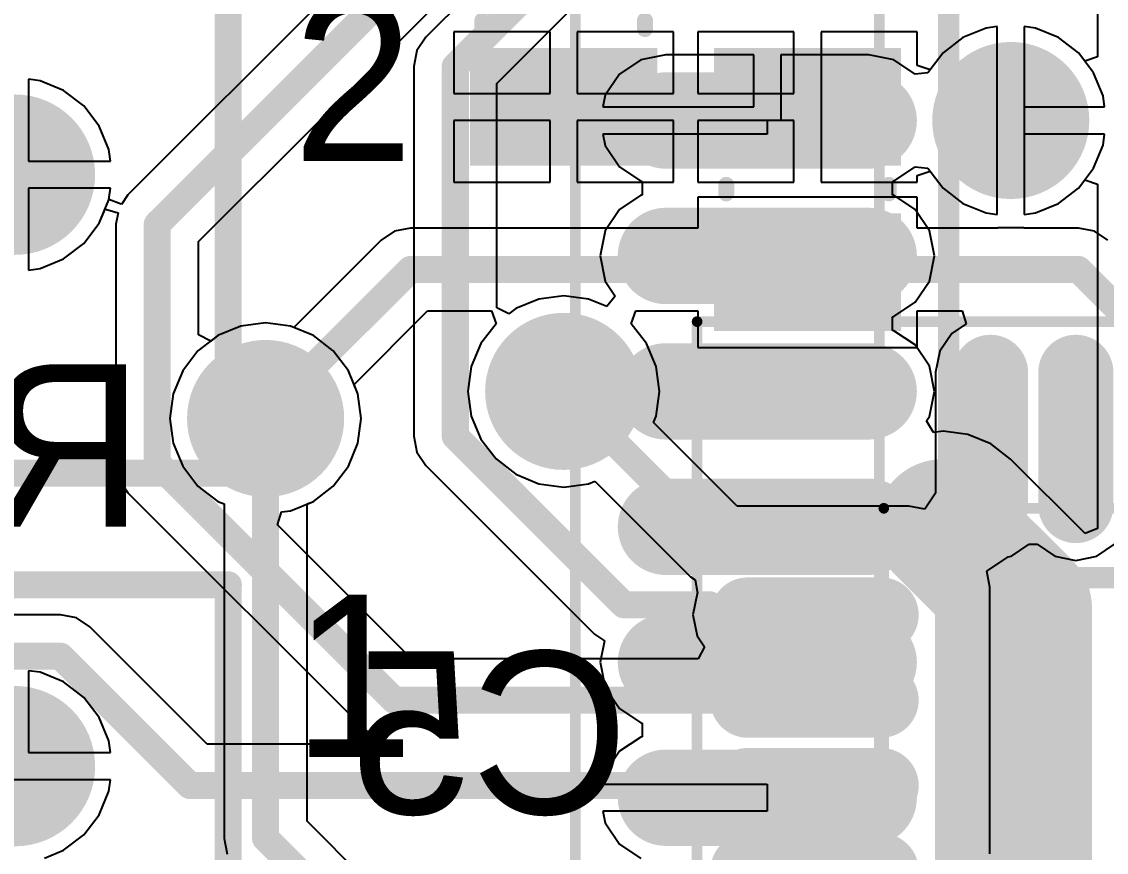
# Model space of a CAD drawing. Extents: x 60.8 to 138.7, y 69.3 to 128.3.
# Drawn here: x 74.8 to 84.97, y 93.21 to 101 of the extents above; entities that cross this region are included whole.
import ezdxf

# ---------------------------------------------------------------- set-up
doc = ezdxf.new("R2010")
doc.units = 0
doc.layers.get('0').update_dxf_attribs({"linetype": 'CONTINUOUS'})
for name, color, linetype in [('BOTTOMLAYER', 5, 'CONTINUOUS'), ('BOTTOMOVERLAY', 54, 'CONTINUOUS'), ('BOTTOMPASTE', 16, 'CONTINUOUS'), ('BOTTOMSOLDER', 6, 'CONTINUOUS'), ('MECHANICAL13', 56, 'CONTINUOUS'), ('MECHANICAL15', 56, 'CONTINUOUS'), ('MULTILAYER', 9, 'CONTINUOUS'), ('TOPLAYER', 1, 'CONTINUOUS'), ('TOPOVERLAY', 2, 'CONTINUOUS'), ('TOPPASTE', 8, 'CONTINUOUS'), ('TOPSOLDER', 216, 'CONTINUOUS')]:
    doc.layers.add(name, color=color, linetype=linetype)

# ---------------------------------------------------------------- blocks, each defined once
blk = doc.blocks.new('P____SO20_M_29')
at = {"layer": 'MECHANICAL13', "const_width": 0.1}
blk.add_lwpolyline([(5.55, 8), (5.55, -8)], dxfattribs=at)
at = {"layer": 'MECHANICAL15', "const_width": 0.1}
blk.add_lwpolyline([(8.4, 8.5), (8.4, -8.5)], dxfattribs=at)
at = {"layer": 'TOPLAYER', "const_width": 0.7}
for points in [[(5.65, 0.635), (7.55, 0.635)], [(5.65, -0.635), (7.55, -0.635)], [(5.65, -1.905), (7.55, -1.905)], [(5.65, -3.175), (7.55, -3.175)], [(5.65, -4.445), (7.55, -4.445)], [(5.65, -5.715), (7.55, -5.715)]]:
    blk.add_lwpolyline(points, dxfattribs=at)
at = {"layer": 'TOPLAYER', "const_width": 0.35}
for points in [[(5.475, 0.635, 1), (5.825, 0.635, 1)], [(7.375, 0.635, 1), (7.725, 0.635, 1)], [(5.475, -0.635, 1), (5.825, -0.635, 1)], [(7.375, -0.635, 1), (7.725, -0.635, 1)], [(5.475, -1.905, 1), (5.825, -1.905, 1)], [(7.375, -1.905, 1), (7.725, -1.905, 1)], [(5.475, -3.175, 1), (5.825, -3.175, 1)], [(7.375, -3.175, 1), (7.725, -3.175, 1)], [(5.475, -4.445, 1), (5.825, -4.445, 1)], [(7.375, -4.445, 1), (7.725, -4.445, 1)], [(5.475, -5.715, 1), (5.825, -5.715, 1)], [(7.375, -5.715, 1), (7.725, -5.715, 1)]]:
    blk.add_lwpolyline(points, format="xyb", close=True, dxfattribs=at)
at = {"layer": 'TOPOVERLAY', "const_width": 0.2}
blk.add_lwpolyline([(4.9, 8), (4.9, -8)], dxfattribs=at)
at = {"layer": 'TOPPASTE', "const_width": 0.7}
for points in [[(5.65, 0.635), (7.55, 0.635)], [(5.65, -0.635), (7.55, -0.635)], [(5.65, -1.905), (7.55, -1.905)], [(5.65, -3.175), (7.55, -3.175)], [(5.65, -4.445), (7.55, -4.445)], [(5.65, -5.715), (7.55, -5.715)]]:
    blk.add_lwpolyline(points, dxfattribs=at)
at = {"layer": 'TOPPASTE', "const_width": 0.35}
for points in [[(5.475, 0.635, 1), (5.825, 0.635, 1)], [(7.375, 0.635, 1), (7.725, 0.635, 1)], [(5.475, -0.635, 1), (5.825, -0.635, 1)], [(7.375, -0.635, 1), (7.725, -0.635, 1)], [(5.475, -1.905, 1), (5.825, -1.905, 1)], [(7.375, -1.905, 1), (7.725, -1.905, 1)], [(5.475, -3.175, 1), (5.825, -3.175, 1)], [(7.375, -3.175, 1), (7.725, -3.175, 1)], [(5.475, -4.445, 1), (5.825, -4.445, 1)], [(7.375, -4.445, 1), (7.725, -4.445, 1)], [(5.475, -5.715, 1), (5.825, -5.715, 1)], [(7.375, -5.715, 1), (7.725, -5.715, 1)]]:
    blk.add_lwpolyline(points, format="xyb", close=True, dxfattribs=at)
at = {"layer": 'TOPSOLDER', "const_width": 0.903}
for points in [[(5.65, 0.635), (7.55, 0.635)], [(5.65, -0.635), (7.55, -0.635)], [(5.65, -1.905), (7.55, -1.905)], [(5.65, -3.175), (7.55, -3.175)], [(5.65, -4.445), (7.55, -4.445)], [(5.65, -5.715), (7.55, -5.715)]]:
    blk.add_lwpolyline(points, dxfattribs=at)
at = {"layer": 'TOPSOLDER', "const_width": 0.452}
for points in [[(5.424, 0.635, 1), (5.876, 0.635, 1)], [(7.324, 0.635, 1), (7.776, 0.635, 1)], [(5.424, -0.635, 1), (5.876, -0.635, 1)], [(7.324, -0.635, 1), (7.776, -0.635, 1)], [(5.424, -1.905, 1), (5.876, -1.905, 1)], [(7.324, -1.905, 1), (7.776, -1.905, 1)], [(5.424, -3.175, 1), (5.876, -3.175, 1)], [(7.324, -3.175, 1), (7.776, -3.175, 1)], [(5.424, -4.445, 1), (5.876, -4.445, 1)], [(7.324, -4.445, 1), (7.776, -4.445, 1)], [(5.424, -5.715, 1), (5.876, -5.715, 1)], [(7.324, -5.715, 1), (7.776, -5.715, 1)]]:
    blk.add_lwpolyline(points, format="xyb", close=True, dxfattribs=at)
blk = doc.blocks.new('C0805R_B_37')
at = {"layer": 'BOTTOMLAYER'}
for points in [[(-0.45, -0.775), (0.45, -0.775), (-0.45, 0.775), (0.45, 0.775)], [(1.1, -0.775), (2, -0.775), (1.1, 0.775), (2, 0.775)]]:
    blk.add_solid(points, dxfattribs=at)
at = {"layer": 'BOTTOMOVERLAY', "const_width": 0.15}
for points in [[(0.81, 0.762), (0.73, 0.762)], [(0.81, -0.762), (0.73, -0.762)]]:
    blk.add_lwpolyline(points, dxfattribs=at)
at = {"layer": 'BOTTOMOVERLAY', "const_width": 0.075}
for points in [[(0.693, 0.762, 1), (0.768, 0.762, 1)], [(0.773, 0.762, 1), (0.848, 0.762, 1)], [(0.693, -0.762, 1), (0.768, -0.762, 1)], [(0.773, -0.762, 1), (0.848, -0.762, 1)]]:
    blk.add_lwpolyline(points, format="xyb", close=True, dxfattribs=at)
at = {"layer": 'BOTTOMPASTE'}
for points in [[(-0.45, -0.775), (0.45, -0.775), (-0.45, 0.775), (0.45, 0.775)], [(1.1, -0.775), (2, -0.775), (1.1, 0.775), (2, 0.775)]]:
    blk.add_solid(points, dxfattribs=at)
at = {"layer": 'BOTTOMSOLDER'}
for points in [[(-0.552, -0.877), (0.552, -0.877), (-0.552, 0.877), (0.552, 0.877)], [(0.998, -0.877), (2.102, -0.877), (0.998, 0.877), (2.102, 0.877)]]:
    blk.add_solid(points, dxfattribs=at)
blk = doc.blocks.new('C0805R_B_38')
at = {"layer": 'BOTTOMLAYER'}
for points in [[(-0.45, -0.775), (0.45, -0.775), (-0.45, 0.775), (0.45, 0.775)], [(1.1, -0.775), (2, -0.775), (1.1, 0.775), (2, 0.775)]]:
    blk.add_solid(points, dxfattribs=at)
at = {"layer": 'BOTTOMOVERLAY', "const_width": 0.15}
for points in [[(0.73, 0.762), (0.81, 0.762)], [(0.73, -0.762), (0.81, -0.762)]]:
    blk.add_lwpolyline(points, dxfattribs=at)
at = {"layer": 'BOTTOMOVERLAY', "const_width": 0.075}
for points in [[(0.693, 0.762, 1), (0.768, 0.762, 1)], [(0.773, 0.762, 1), (0.848, 0.762, 1)], [(0.693, -0.762, 1), (0.768, -0.762, 1)], [(0.773, -0.762, 1), (0.848, -0.762, 1)]]:
    blk.add_lwpolyline(points, format="xyb", close=True, dxfattribs=at)
at = {"layer": 'BOTTOMPASTE'}
for points in [[(-0.45, -0.775), (0.45, -0.775), (-0.45, 0.775), (0.45, 0.775)], [(1.1, -0.775), (2, -0.775), (1.1, 0.775), (2, 0.775)]]:
    blk.add_solid(points, dxfattribs=at)
at = {"layer": 'BOTTOMSOLDER'}
for points in [[(-0.552, -0.877), (0.552, -0.877), (-0.552, 0.877), (0.552, 0.877)], [(0.998, -0.877), (2.102, -0.877), (0.998, 0.877), (2.102, 0.877)]]:
    blk.add_solid(points, dxfattribs=at)
blk = doc.blocks.new('B3B_PH_K_S_52')
at = {"layer": 'BOTTOMLAYER', "const_width": 0.65}
for points in [[(1.675, 0, 1), (2.325, 0, 1)], [(3.675, 0, 1), (4.325, 0, 1)]]:
    blk.add_lwpolyline(points, format="xyb", close=True, dxfattribs=at)
at = {"layer": 'BOTTOMLAYER'}
blk.add_solid([(-0.65, -0.65), (0.65, -0.65), (-0.65, 0.65), (0.65, 0.65)], dxfattribs=at)
at = {"layer": 'BOTTOMSOLDER', "const_width": 0.752}
for points in [[(1.624, 0, 1), (2.376, 0, 1)], [(3.624, 0, 1), (4.376, 0, 1)]]:
    blk.add_lwpolyline(points, format="xyb", close=True, dxfattribs=at)
at = {"layer": 'BOTTOMSOLDER'}
blk.add_solid([(-0.752, -0.752), (0.752, -0.752), (-0.752, 0.752), (0.752, 0.752)], dxfattribs=at)
at = {"layer": 'MULTILAYER', "const_width": 0.65}
for points in [[(1.675, 0, 1), (2.325, 0, 1)], [(3.675, 0, 1), (4.325, 0, 1)]]:
    blk.add_lwpolyline(points, format="xyb", close=True, dxfattribs=at)
at = {"layer": 'MULTILAYER'}
blk.add_solid([(-0.65, -0.65), (0.65, -0.65), (-0.65, 0.65), (0.65, 0.65)], dxfattribs=at)
at = {"layer": 'TOPLAYER', "const_width": 0.65}
for points in [[(1.675, 0, 1), (2.325, 0, 1)], [(3.675, 0, 1), (4.325, 0, 1)]]:
    blk.add_lwpolyline(points, format="xyb", close=True, dxfattribs=at)
at = {"layer": 'TOPLAYER'}
blk.add_solid([(-0.65, -0.65), (0.65, -0.65), (-0.65, 0.65), (0.65, 0.65)], dxfattribs=at)
at = {"layer": 'TOPOVERLAY', "const_width": 0.254}
for points in [[(-2, -2.8), (-2, 1.7)], [(-2, 1.7), (1, 1.7)], [(3, 1.7), (6, 1.7)], [(6, -2.8), (6, 1.7)], [(-2, -2.8), (6, -2.8)]]:
    blk.add_lwpolyline(points, dxfattribs=at)
at = {"layer": 'TOPOVERLAY', "const_width": 0.127}
for points in [[(-2.064, 1.7, 1), (-1.937, 1.7, 1)], [(-2.064, 1.7, 1), (-1.937, 1.7, 1)], [(0.937, 1.7, 1), (1.064, 1.7, 1)], [(2.936, 1.7, 1), (3.063, 1.7, 1)], [(5.937, 1.7, 1), (6.064, 1.7, 1)], [(5.937, 1.7, 1), (6.064, 1.7, 1)], [(-2.064, -2.8, 1), (-1.937, -2.8, 1)], [(-2.064, -2.8, 1), (-1.937, -2.8, 1)], [(5.937, -2.8, 1), (6.064, -2.8, 1)], [(5.937, -2.8, 1), (6.064, -2.8, 1)]]:
    blk.add_lwpolyline(points, format="xyb", close=True, dxfattribs=at)
at = {"layer": 'TOPSOLDER', "const_width": 0.752}
for points in [[(1.624, 0, 1), (2.376, 0, 1)], [(3.624, 0, 1), (4.376, 0, 1)]]:
    blk.add_lwpolyline(points, format="xyb", close=True, dxfattribs=at)
at = {"layer": 'TOPSOLDER'}
blk.add_solid([(-0.752, -0.752), (0.752, -0.752), (-0.752, 0.752), (0.752, 0.752)], dxfattribs=at)
blk = doc.blocks.new('B3B_PH_K_S_53')
at = {"layer": 'BOTTOMLAYER', "const_width": 0.65}
for points in [[(1.675, 0, 1), (2.325, 0, 1)], [(3.675, 0, 1), (4.325, 0, 1)]]:
    blk.add_lwpolyline(points, format="xyb", close=True, dxfattribs=at)
at = {"layer": 'BOTTOMLAYER'}
blk.add_solid([(-0.65, -0.65), (0.65, -0.65), (-0.65, 0.65), (0.65, 0.65)], dxfattribs=at)
at = {"layer": 'BOTTOMSOLDER', "const_width": 0.752}
for points in [[(1.624, 0, 1), (2.376, 0, 1)], [(3.624, 0, 1), (4.376, 0, 1)]]:
    blk.add_lwpolyline(points, format="xyb", close=True, dxfattribs=at)
at = {"layer": 'BOTTOMSOLDER'}
blk.add_solid([(-0.752, -0.752), (0.752, -0.752), (-0.752, 0.752), (0.752, 0.752)], dxfattribs=at)
at = {"layer": 'MULTILAYER', "const_width": 0.65}
for points in [[(1.675, 0, 1), (2.325, 0, 1)], [(3.675, 0, 1), (4.325, 0, 1)]]:
    blk.add_lwpolyline(points, format="xyb", close=True, dxfattribs=at)
at = {"layer": 'MULTILAYER'}
blk.add_solid([(-0.65, -0.65), (0.65, -0.65), (-0.65, 0.65), (0.65, 0.65)], dxfattribs=at)
at = {"layer": 'TOPLAYER', "const_width": 0.65}
for points in [[(1.675, 0, 1), (2.325, 0, 1)], [(3.675, 0, 1), (4.325, 0, 1)]]:
    blk.add_lwpolyline(points, format="xyb", close=True, dxfattribs=at)
at = {"layer": 'TOPLAYER'}
blk.add_solid([(-0.65, -0.65), (0.65, -0.65), (-0.65, 0.65), (0.65, 0.65)], dxfattribs=at)
at = {"layer": 'TOPOVERLAY', "const_width": 0.254}
for points in [[(-2, -2.8), (-2, 1.7)], [(-2, 1.7), (1, 1.7)], [(3, 1.7), (6, 1.7)], [(6, -2.8), (6, 1.7)], [(-2, -2.8), (6, -2.8)]]:
    blk.add_lwpolyline(points, dxfattribs=at)
at = {"layer": 'TOPOVERLAY', "const_width": 0.127}
for points in [[(-2.064, 1.7, 1), (-1.937, 1.7, 1)], [(-2.064, 1.7, 1), (-1.937, 1.7, 1)], [(0.937, 1.7, 1), (1.064, 1.7, 1)], [(2.936, 1.7, 1), (3.063, 1.7, 1)], [(5.937, 1.7, 1), (6.064, 1.7, 1)], [(5.937, 1.7, 1), (6.064, 1.7, 1)], [(-2.064, -2.8, 1), (-1.937, -2.8, 1)], [(-2.064, -2.8, 1), (-1.937, -2.8, 1)], [(5.937, -2.8, 1), (6.064, -2.8, 1)], [(5.937, -2.8, 1), (6.064, -2.8, 1)]]:
    blk.add_lwpolyline(points, format="xyb", close=True, dxfattribs=at)
at = {"layer": 'TOPSOLDER', "const_width": 0.752}
for points in [[(1.624, 0, 1), (2.376, 0, 1)], [(3.624, 0, 1), (4.376, 0, 1)]]:
    blk.add_lwpolyline(points, format="xyb", close=True, dxfattribs=at)
at = {"layer": 'TOPSOLDER'}
blk.add_solid([(-0.752, -0.752), (0.752, -0.752), (-0.752, 0.752), (0.752, 0.752)], dxfattribs=at)
blk = doc.blocks.new('TQFP_PT44_N_B_57')
at = {"layer": 'BOTTOMLAYER', "const_width": 0.5}
for points in [[(-4, 6.275), (-4, 5.025)], [(-3.2, 6.275), (-3.2, 5.025)], [(-5.025, 4), (-6.275, 4)], [(-5.025, 3.2), (-6.275, 3.2)], [(-5.025, 2.4), (-6.275, 2.4)], [(-5.025, 1.6), (-6.275, 1.6)]]:
    blk.add_lwpolyline(points, dxfattribs=at)
at = {"layer": 'BOTTOMLAYER', "const_width": 0.25}
for points in [[(-4.125, 6.275, 1), (-3.875, 6.275, 1)], [(-3.325, 6.275, 1), (-3.075, 6.275, 1)], [(-4.125, 5.025, 1), (-3.875, 5.025, 1)], [(-3.325, 5.025, 1), (-3.075, 5.025, 1)], [(-6.4, 4, 1), (-6.15, 4, 1)], [(-5.15, 4, 1), (-4.9, 4, 1)], [(-6.4, 3.2, 1), (-6.15, 3.2, 1)], [(-5.15, 3.2, 1), (-4.9, 3.2, 1)], [(-6.4, 2.4, 1), (-6.15, 2.4, 1)], [(-5.15, 2.4, 1), (-4.9, 2.4, 1)], [(-6.4, 1.6, 1), (-6.15, 1.6, 1)], [(-5.15, 1.6, 1), (-4.9, 1.6, 1)]]:
    blk.add_lwpolyline(points, format="xyb", close=True, dxfattribs=at)
at = {"layer": 'BOTTOMOVERLAY', "const_width": 0.2}
for points in [[(-4.35, 4.35), (4.35, 4.35)], [(-4.35, -4.35), (-4.35, 4.35)]]:
    blk.add_lwpolyline(points, dxfattribs=at)
at = {"layer": 'BOTTOMOVERLAY', "const_width": 0.1}
blk.add_lwpolyline([(-4.4, 4.35, 1), (-4.3, 4.35, 1)], format="xyb", close=True, dxfattribs=at)
blk.add_lwpolyline([(-4.4, 4.35, 1), (-4.3, 4.35, 1)], format="xyb", close=True, dxfattribs=at)
at = {"layer": 'BOTTOMPASTE', "const_width": 0.5}
for points in [[(-4, 6.275), (-4, 5.025)], [(-3.2, 6.275), (-3.2, 5.025)], [(-5.025, 4), (-6.275, 4)], [(-5.025, 3.2), (-6.275, 3.2)], [(-5.025, 2.4), (-6.275, 2.4)], [(-5.025, 1.6), (-6.275, 1.6)]]:
    blk.add_lwpolyline(points, dxfattribs=at)
at = {"layer": 'BOTTOMPASTE', "const_width": 0.25}
for points in [[(-4.125, 6.275, 1), (-3.875, 6.275, 1)], [(-3.325, 6.275, 1), (-3.075, 6.275, 1)], [(-4.125, 5.025, 1), (-3.875, 5.025, 1)], [(-3.325, 5.025, 1), (-3.075, 5.025, 1)], [(-6.4, 4, 1), (-6.15, 4, 1)], [(-5.15, 4, 1), (-4.9, 4, 1)], [(-6.4, 3.2, 1), (-6.15, 3.2, 1)], [(-5.15, 3.2, 1), (-4.9, 3.2, 1)], [(-6.4, 2.4, 1), (-6.15, 2.4, 1)], [(-5.15, 2.4, 1), (-4.9, 2.4, 1)], [(-6.4, 1.6, 1), (-6.15, 1.6, 1)], [(-5.15, 1.6, 1), (-4.9, 1.6, 1)]]:
    blk.add_lwpolyline(points, format="xyb", close=True, dxfattribs=at)
at = {"layer": 'BOTTOMSOLDER', "const_width": 0.703}
for points in [[(-4, 6.275), (-4, 5.025)], [(-3.2, 6.275), (-3.2, 5.025)], [(-5.025, 4), (-6.275, 4)], [(-5.025, 3.2), (-6.275, 3.2)], [(-5.025, 2.4), (-6.275, 2.4)], [(-5.025, 1.6), (-6.275, 1.6)]]:
    blk.add_lwpolyline(points, dxfattribs=at)
at = {"layer": 'BOTTOMSOLDER', "const_width": 0.352}
for points in [[(-4.176, 6.275, 1), (-3.824, 6.275, 1)], [(-3.376, 6.275, 1), (-3.024, 6.275, 1)], [(-4.176, 5.025, 1), (-3.824, 5.025, 1)], [(-3.376, 5.025, 1), (-3.024, 5.025, 1)], [(-6.451, 4, 1), (-6.099, 4, 1)], [(-5.201, 4, 1), (-4.849, 4, 1)], [(-6.451, 3.2, 1), (-6.099, 3.2, 1)], [(-5.201, 3.2, 1), (-4.849, 3.2, 1)], [(-6.451, 2.4, 1), (-6.099, 2.4, 1)], [(-5.201, 2.4, 1), (-4.849, 2.4, 1)], [(-6.451, 1.6, 1), (-6.099, 1.6, 1)], [(-5.201, 1.6, 1), (-4.849, 1.6, 1)]]:
    blk.add_lwpolyline(points, format="xyb", close=True, dxfattribs=at)
at = {"layer": 'MECHANICAL13', "const_width": 0.1}
for points in [[(-5, 5), (5, 5)], [(-5, -5), (-5, 5)]]:
    blk.add_lwpolyline(points, dxfattribs=at)
at = {"layer": 'MECHANICAL13', "const_width": 0.05}
blk.add_lwpolyline([(-5.025, 5, 1), (-4.975, 5, 1)], format="xyb", close=True, dxfattribs=at)
blk.add_lwpolyline([(-5.025, 5, 1), (-4.975, 5, 1)], format="xyb", close=True, dxfattribs=at)
at = {"layer": 'MECHANICAL15', "const_width": 0.1}
for points in [[(-6.75, 6.75), (6.75, 6.75)], [(-6.75, -6.75), (-6.75, 6.75)]]:
    blk.add_lwpolyline(points, dxfattribs=at)
at = {"layer": 'MECHANICAL15', "const_width": 0.05}
blk.add_lwpolyline([(-6.775, 6.75, 1), (-6.725, 6.75, 1)], format="xyb", close=True, dxfattribs=at)
blk.add_lwpolyline([(-6.775, 6.75, 1), (-6.725, 6.75, 1)], format="xyb", close=True, dxfattribs=at)

msp = doc.modelspace()

# ---------------------------------------------------------------- linework, layer by layer
at = {"layer": 'BOTTOMLAYER'}
for p, q in [((78.465, 102.045), (75.798, 99.378)), ((76.461, 98.942), (78.737, 101.217)), ((79.756, 100.907), (78.854, 100.907)), ((78.854, 100.907), (78.854, 100.33)), ((79.756, 100.33), (79.756, 100.907)), ((80.912, 100.907), (80.01, 100.907)), ((80.01, 100.907), (80.01, 100.33)), ((80.912, 100.33), (80.912, 100.907)), ((82.042, 100.907), (81.14, 100.907)), ((81.14, 100.907), (81.14, 100.33)), ((82.042, 100.33), (82.042, 100.907)), ((83.198, 100.907), (82.296, 100.907)), ((82.296, 100.907), (82.296, 100.203)), ((83.198, 100.592), (83.198, 100.907)), ((83.842, 100.942), (83.626, 100.853)), ((83.947, 100.956), (83.842, 100.942)), ((83.947, 100.076), (83.947, 100.956)), ((84.306, 100.942), (84.201, 100.956)), ((84.201, 100.956), (84.201, 100.203)), ((84.522, 100.853), (84.306, 100.942)), ((83.626, 100.853), (83.44, 100.71)), ((84.708, 100.71), (84.522, 100.853)), ((83.44, 100.71), (83.318, 100.551)), ((84.851, 100.524), (84.708, 100.71)), ((83.318, 100.551), (83.198, 100.592)), ((74.975, 100.449), (74.866, 100.463)), ((74.866, 100.463), (74.866, 99.695)), ((84.94, 100.308), (84.851, 100.524)), ((75.195, 100.358), (74.975, 100.449)), ((75.384, 100.213), (75.195, 100.358)), ((78.854, 100.33), (79.756, 100.33)), ((80.01, 100.33), (80.912, 100.33)), ((81.14, 100.33), (82.042, 100.33)), ((84.954, 100.203), (84.94, 100.308)), ((75.529, 100.024), (75.384, 100.213)), ((82.296, 100.203), (82.296, 99.499)), ((84.201, 100.203), (84.954, 100.203)), ((79.756, 100.076), (78.854, 100.076)), ((78.854, 100.076), (78.854, 99.499)), ((79.756, 99.499), (79.756, 100.076)), ((80.912, 100.076), (80.01, 100.076)), ((80.01, 100.076), (80.01, 99.499)), ((80.912, 99.499), (80.912, 100.076)), ((82.042, 100.076), (81.14, 100.076)), ((81.14, 100.076), (81.14, 99.499)), ((82.042, 99.499), (82.042, 100.076)), ((83.947, 99.196), (83.947, 100.076)), ((75.62, 99.804), (75.529, 100.024)), ((84.954, 99.949), (84.201, 99.949)), ((84.201, 99.949), (84.201, 99.196)), ((84.94, 99.844), (84.954, 99.949)), ((84.851, 99.628), (84.94, 99.844)), ((75.634, 99.695), (75.62, 99.804)), ((74.866, 99.695), (75.634, 99.695)), ((83.198, 99.56), (83.318, 99.601)), ((83.198, 99.499), (83.198, 99.56)), ((83.318, 99.601), (83.44, 99.442)), ((84.708, 99.442), (84.851, 99.628)), ((75.634, 99.441), (74.866, 99.441)), ((74.866, 99.441), (74.866, 98.673)), ((75.62, 99.334), (75.634, 99.441)), ((78.854, 99.499), (79.756, 99.499)), ((80.01, 99.499), (80.912, 99.499)), ((81.14, 99.499), (82.042, 99.499)), ((82.296, 99.499), (83.198, 99.499)), ((83.44, 99.442), (83.626, 99.299)), ((84.522, 99.299), (84.708, 99.442)), ((75.736, 99.29), (75.62, 99.334)), ((75.798, 99.378), (75.739, 99.289)), ((83.198, 99.357), (81.14, 99.357)), ((81.14, 99.357), (81.14, 99.067)), ((83.198, 99.067), (83.198, 99.357)), ((75.529, 99.112), (75.584, 99.246)), ((75.584, 99.246), (75.587, 99.245)), ((75.587, 99.245), (75.587, 99.245)), ((75.587, 99.245), (75.706, 99.209)), ((75.739, 99.289), (75.736, 99.29)), ((75.736, 99.29), (75.736, 99.29)), ((83.626, 99.299), (83.842, 99.21)), ((84.306, 99.21), (84.522, 99.299)), ((75.706, 99.209), (75.685, 99.103)), ((83.842, 99.21), (83.947, 99.196)), ((84.201, 99.196), (84.306, 99.21)), ((75.384, 98.923), (75.529, 99.112)), ((75.685, 99.103), (75.685, 96.861)), ((78.298, 99.038), (78.171, 98.954)), ((78.446, 99.067), (78.298, 99.038)), ((81.14, 99.067), (78.446, 99.067)), ((83.953, 99.067), (83.198, 99.067)), ((84.195, 99.068), (83.953, 99.068)), ((83.953, 99.068), (83.953, 99.067)), ((84.195, 99.067), (84.195, 99.068)), ((84.709, 99.067), (84.195, 99.067)), ((84.858, 99.038), (84.709, 99.067)), ((84.984, 98.954), (84.858, 99.038)), ((76.461, 98.065), (76.461, 98.942)), ((78.171, 98.954), (77.353, 98.135)), ((75.195, 98.778), (75.384, 98.923)), ((74.975, 98.687), (75.195, 98.778)), ((74.866, 98.673), (74.975, 98.687)), ((77.919, 97.602), (78.607, 98.291)), ((78.607, 98.291), (79.208, 98.291)), ((79.208, 98.291), (79.249, 98.17)), ((80.517, 98.17), (80.558, 98.291)), ((80.558, 98.291), (81.14, 98.291)), ((81.14, 98.291), (81.14, 97.949)), ((83.198, 97.949), (83.198, 98.291)), ((83.198, 98.291), (83.619, 98.291)), ((83.619, 98.291), (83.656, 98.169)), ((76.857, 98.148), (76.641, 98.059)), ((77.089, 98.179), (76.857, 98.148)), ((77.321, 98.148), (77.089, 98.179)), ((77.353, 98.135), (77.321, 98.148)), ((79.249, 98.17), (79.106, 97.984)), ((79.249, 98.17), (79.249, 98.17)), ((80.66, 97.984), (80.517, 98.17)), ((80.517, 98.17), (80.517, 98.17)), ((83.656, 98.169), (83.521, 98.078)), ((76.575, 98.008), (76.461, 98.065)), ((76.641, 98.059), (76.575, 98.008)), ((83.521, 98.078), (83.409, 97.912)), ((79.106, 97.984), (79.017, 97.768)), ((80.749, 97.768), (80.66, 97.984)), ((81.14, 97.949), (83.198, 97.949)), ((83.409, 97.912), (83.37, 97.715)), ((79.017, 97.768), (78.986, 97.536)), ((80.78, 97.536), (80.749, 97.768)), ((83.37, 97.715), (83.37, 96.581)), ((77.955, 97.514), (77.919, 97.602)), ((77.986, 97.282), (77.955, 97.514)), ((78.986, 97.536), (79.017, 97.304)), ((80.749, 97.304), (80.78, 97.536)), ((79.017, 97.304), (79.106, 97.088)), ((80.724, 97.244), (80.749, 97.304)), ((77.955, 97.05), (77.986, 97.282)), ((81.509, 96.459), (80.724, 97.244)), ((77.866, 96.834), (77.955, 97.05)), ((79.106, 97.088), (79.249, 96.902)), ((79.249, 96.902), (79.435, 96.759)), ((75.685, 96.861), (75.685, 96.861)), ((75.685, 96.861), (75.685, 96.861)), ((75.685, 96.861), (75.714, 96.713)), ((77.723, 96.648), (77.866, 96.834)), ((75.714, 96.713), (75.798, 96.586)), ((79.435, 96.759), (79.651, 96.67)), ((80.115, 96.67), (80.175, 96.695)), ((80.175, 96.695), (81.073, 95.796)), ((77.537, 96.505), (77.723, 96.648)), ((79.651, 96.67), (79.883, 96.639)), ((79.883, 96.639), (80.115, 96.67)), ((75.798, 96.586), (78.019, 94.365)), ((77.321, 96.416), (77.537, 96.505)), ((83.37, 96.581), (83.269, 96.43)), ((77.199, 96.285), (77.239, 96.405)), ((77.239, 96.405), (77.321, 96.416)), ((83.12, 96.459), (81.509, 96.459)), ((83.269, 96.43), (83.12, 96.459)), ((78.455, 95.028), (77.199, 96.285)), ((84.081, 95.99), (84.247, 96.102)), ((84.247, 96.102), (84.321, 96.102)), ((84.321, 96.102), (84.487, 95.99)), ((84.881, 95.99), (85.047, 96.102)), ((83.849, 95.85), (84.049, 95.984)), ((84.049, 95.984), (84.081, 95.99)), ((84.487, 95.99), (84.684, 95.951)), ((84.684, 95.951), (84.881, 95.99)), ((81.073, 95.796), (81.115, 95.769)), ((83.878, 95.701), (83.849, 95.85)), ((81.115, 95.769), (81.139, 95.644)), ((83.878, 93.201), (83.878, 95.701)), ((81.134, 95.637), (81.095, 95.44)), ((81.139, 95.644), (81.134, 95.637)), ((75.166, 95.442), (74.399, 95.442)), ((75.315, 95.412), (75.166, 95.442)), ((75.441, 95.328), (75.315, 95.412)), ((81.095, 95.44), (81.134, 95.243)), ((76.54, 94.228), (75.441, 95.328)), ((81.134, 95.243), (81.203, 95.14)), ((81.203, 95.14), (81.143, 95.028)), ((81.143, 95.028), (78.455, 95.028)), ((78.019, 94.365), (78.042, 94.35)), ((78.042, 94.35), (78.006, 94.228)), ((78.006, 94.228), (76.54, 94.228))]:
    msp.add_line(p, q, dxfattribs=at)
at = {"layer": 'BOTTOMLAYER', "const_width": 0.254}
for points in [[(76.073, 99.103), (85.344, 108.374)], [(76.073, 96.861), (76.073, 99.103)], [(77.089, 97.322), (78.446, 98.679)], [(78.446, 98.679), (84.709, 98.679)], [(84.709, 98.679), (85.484, 97.904)], [(79.883, 97.536), (81.348, 96.071)], [(76.073, 96.861), (78.294, 94.64)], [(81.348, 96.071), (83.12, 96.071)], [(83.12, 96.071), (83.49, 95.701)], [(83.49, 93.04), (83.49, 95.701)], [(74.238, 95.053), (75.166, 95.053)], [(75.166, 95.053), (76.379, 93.84)], [(78.294, 94.64), (82.234, 94.64)], [(76.379, 93.84), (82.234, 93.84)]]:
    msp.add_lwpolyline(points, dxfattribs=at)
at = {"layer": 'BOTTOMLAYER'}
for points, const_width in [([(83.756, 100.076, 1), (84.391, 100.076, 1)], 0.635), ([(76.01, 99.103, 1), (76.136, 99.103, 1)], 0.127), ([(76.01, 99.103, 1), (76.136, 99.103, 1)], 0.127), ([(78.383, 98.679, 1), (78.51, 98.679, 1)], 0.127), ([(78.383, 98.679, 1), (78.51, 98.679, 1)], 0.127), ([(84.645, 98.679, 1), (84.772, 98.679, 1)], 0.127), ([(84.645, 98.679, 1), (84.772, 98.679, 1)], 0.127), ([(79.566, 97.536, 1), (80.2, 97.536, 1)], 0.635), ([(76.771, 97.282, 1), (77.406, 97.282, 1)], 0.635), ([(79.819, 97.536, 1), (79.947, 97.536, 1)], 0.127), ([(77.025, 97.322, 1), (77.152, 97.322, 1)], 0.127), ([(76.01, 96.861, 1), (76.136, 96.861, 1)], 0.127), ([(76.01, 96.861, 1), (76.136, 96.861, 1)], 0.127), ([(81.285, 96.071, 1), (81.412, 96.071, 1)], 0.127), ([(81.285, 96.071, 1), (81.412, 96.071, 1)], 0.127), ([(83.057, 96.071, 1), (83.184, 96.071, 1)], 0.127), ([(83.057, 96.071, 1), (83.184, 96.071, 1)], 0.127), ([(83.427, 95.701, 1), (83.554, 95.701, 1)], 0.127), ([(83.427, 95.701, 1), (83.554, 95.701, 1)], 0.127), ([(75.103, 95.053, 1), (75.23, 95.053, 1)], 0.127), ([(75.103, 95.053, 1), (75.23, 95.053, 1)], 0.127), ([(78.231, 94.64, 1), (78.358, 94.64, 1)], 0.127), ([(78.231, 94.64, 1), (78.358, 94.64, 1)], 0.127), ([(82.171, 94.64, 1), (82.298, 94.64, 1)], 0.127), ([(76.316, 93.84, 1), (76.443, 93.84, 1)], 0.127), ([(76.316, 93.84, 1), (76.443, 93.84, 1)], 0.127), ([(82.171, 93.84, 1), (82.298, 93.84, 1)], 0.127)]:
    msp.add_lwpolyline(points, format="xyb", close=True, dxfattribs=dict(at, const_width=const_width))
at = {"layer": 'BOTTOMSOLDER', "const_width": 0.737}
for points in [[(83.706, 100.076, 1), (84.442, 100.076, 1)], [(79.515, 97.536, 1), (80.251, 97.536, 1)], [(76.721, 97.282, 1), (77.457, 97.282, 1)]]:
    msp.add_lwpolyline(points, format="xyb", close=True, dxfattribs=at)
at = {"layer": 'MULTILAYER', "const_width": 0.635}
for points in [[(83.756, 100.076, 1), (84.391, 100.076, 1)], [(79.566, 97.536, 1), (80.2, 97.536, 1)], [(76.771, 97.282, 1), (77.406, 97.282, 1)]]:
    msp.add_lwpolyline(points, format="xyb", close=True, dxfattribs=at)
at = {"layer": 'TOPLAYER'}
for p, q in [((84.888, 103.015), (84.888, 100.673)), ((79.638, 101.903), (78.592, 100.858)), ((79.255, 100.422), (80.091, 101.258)), ((83.842, 100.942), (83.626, 100.853)), ((83.947, 100.956), (83.842, 100.942)), ((83.947, 100.076), (83.947, 100.956)), ((84.306, 100.942), (84.201, 100.956)), ((84.201, 100.956), (84.201, 100.076)), ((84.522, 100.853), (84.306, 100.942)), ((78.592, 100.858), (78.508, 100.732)), ((83.626, 100.853), (83.44, 100.71)), ((84.708, 100.71), (84.522, 100.853)), ((78.508, 100.732), (78.479, 100.583)), ((80.842, 100.692), (80.606, 100.645)), ((81.665, 100.692), (80.842, 100.692)), ((81.665, 100.203), (81.665, 100.692)), ((82.742, 100.692), (81.919, 100.692)), ((81.919, 100.692), (81.919, 100.076)), ((82.978, 100.645), (82.742, 100.692)), ((83.44, 100.71), (83.297, 100.524)), ((84.768, 100.632), (84.708, 100.71)), ((84.888, 100.673), (84.768, 100.632)), ((78.479, 100.583), (78.479, 97.115)), ((80.606, 100.645), (80.407, 100.511)), ((83.177, 100.511), (82.978, 100.645)), ((74.975, 100.449), (74.866, 100.463)), ((74.866, 100.463), (74.866, 99.695)), ((80.407, 100.511), (80.273, 100.312)), ((83.297, 100.523), (83.177, 100.511)), ((83.297, 100.524), (83.297, 100.523)), ((75.195, 100.358), (74.975, 100.449)), ((75.384, 100.213), (75.195, 100.358)), ((79.255, 98.319), (79.255, 100.422)), ((80.273, 100.312), (80.251, 100.203)), ((75.529, 100.024), (75.384, 100.213)), ((80.251, 100.203), (81.665, 100.203)), ((81.919, 100.076), (81.792, 100.076)), ((81.792, 100.076), (81.792, 99.949)), ((83.947, 99.196), (83.947, 100.076)), ((84.201, 100.076), (84.201, 99.196)), ((75.62, 99.804), (75.529, 100.024)), ((81.792, 99.949), (80.251, 99.949)), ((80.251, 99.949), (80.273, 99.84)), ((75.634, 99.695), (75.62, 99.804)), ((80.273, 99.84), (80.407, 99.641)), ((74.866, 99.695), (75.634, 99.695)), ((80.407, 99.641), (80.606, 99.507)), ((82.978, 99.507), (83.177, 99.641)), ((83.177, 99.641), (83.297, 99.629)), ((83.297, 99.629), (83.297, 99.628)), ((83.297, 99.628), (83.44, 99.442)), ((75.634, 99.441), (74.866, 99.441)), ((74.866, 99.441), (74.866, 98.673)), ((75.62, 99.332), (75.634, 99.441)), ((80.606, 99.507), (80.619, 99.504)), ((80.619, 99.504), (80.619, 99.377)), ((82.965, 99.504), (82.978, 99.507)), ((82.965, 99.377), (82.965, 99.504)), ((83.44, 99.442), (83.626, 99.299)), ((84.522, 99.299), (84.708, 99.442)), ((84.708, 99.442), (84.768, 99.52)), ((84.768, 99.52), (84.888, 99.479)), ((84.888, 99.479), (84.888, 96.251)), ((80.606, 99.375), (80.407, 99.241)), ((80.619, 99.377), (80.606, 99.375)), ((82.978, 99.375), (82.965, 99.377)), ((83.177, 99.241), (82.978, 99.375)), ((75.529, 99.112), (75.62, 99.332)), ((80.407, 99.241), (80.273, 99.042)), ((83.311, 99.042), (83.177, 99.241)), ((83.626, 99.299), (83.842, 99.21)), ((84.306, 99.21), (84.522, 99.299)), ((83.842, 99.21), (83.947, 99.196)), ((84.201, 99.196), (84.306, 99.21)), ((75.384, 98.923), (75.529, 99.112)), ((80.273, 99.042), (80.226, 98.806)), ((83.358, 98.806), (83.311, 99.042)), ((75.195, 98.778), (75.384, 98.923)), ((74.975, 98.687), (75.195, 98.778)), ((80.226, 98.806), (80.273, 98.57)), ((83.311, 98.57), (83.358, 98.806)), ((74.866, 98.673), (74.975, 98.687)), ((80.273, 98.57), (80.367, 98.429)), ((83.177, 98.371), (83.311, 98.57)), ((79.883, 98.433), (79.651, 98.402)), ((80.115, 98.402), (79.883, 98.433)), ((80.367, 98.429), (80.287, 98.331)), ((79.369, 98.262), (79.255, 98.319)), ((79.651, 98.402), (79.435, 98.313)), ((80.287, 98.331), (80.115, 98.402)), ((82.978, 98.237), (83.177, 98.371)), ((79.435, 98.313), (79.369, 98.262)), ((82.965, 98.234), (82.978, 98.237)), ((82.965, 98.107), (82.965, 98.234)), ((76.857, 98.148), (76.641, 98.059)), ((77.089, 98.179), (76.857, 98.148)), ((77.321, 98.148), (77.089, 98.179)), ((77.537, 98.059), (77.321, 98.148)), ((76.641, 98.059), (76.455, 97.916)), ((77.723, 97.916), (77.537, 98.059)), ((82.978, 98.105), (82.965, 98.107)), ((83.177, 97.971), (82.978, 98.105)), ((76.455, 97.916), (76.312, 97.73)), ((77.866, 97.73), (77.723, 97.916)), ((83.311, 97.772), (83.177, 97.971)), ((76.312, 97.73), (76.223, 97.514)), ((77.955, 97.514), (77.866, 97.73)), ((83.358, 97.536), (83.311, 97.772)), ((76.223, 97.514), (76.192, 97.282)), ((77.986, 97.282), (77.955, 97.514)), ((83.311, 97.3), (83.358, 97.536)), ((83.283, 97.259), (83.311, 97.3)), ((76.192, 97.282), (76.223, 97.05)), ((77.955, 97.05), (77.986, 97.282)), ((83.35, 97.151), (83.283, 97.259)), ((78.479, 97.115), (78.508, 96.967)), ((83.439, 97.163), (83.35, 97.151)), ((83.671, 97.132), (83.439, 97.163)), ((83.887, 97.043), (83.671, 97.132)), ((76.223, 97.05), (76.312, 96.834)), ((77.866, 96.834), (77.955, 97.05)), ((84.073, 96.9), (83.887, 97.043)), ((78.508, 96.967), (78.592, 96.84)), ((84.771, 96.202), (84.073, 96.9)), ((76.312, 96.834), (76.455, 96.648)), ((77.723, 96.648), (77.866, 96.834)), ((78.592, 96.84), (80.172, 95.26)), ((76.455, 96.648), (76.641, 96.505)), ((77.537, 96.505), (77.723, 96.648)), ((76.641, 96.505), (76.701, 96.481)), ((77.477, 96.481), (77.537, 96.505)), ((76.701, 96.481), (76.701, 93.345)), ((77.477, 93.506), (77.477, 96.481)), ((84.888, 96.251), (84.771, 96.202)), ((80.172, 95.26), (80.266, 95.198)), ((80.266, 95.198), (80.226, 94.996)), ((80.226, 94.996), (80.273, 94.76)), ((74.975, 94.903), (74.866, 94.917)), ((74.866, 94.917), (74.866, 94.149)), ((75.195, 94.812), (74.975, 94.903)), ((75.384, 94.667), (75.195, 94.812)), ((80.273, 94.76), (80.407, 94.561)), ((75.529, 94.478), (75.384, 94.667)), ((80.407, 94.561), (80.606, 94.427)), ((75.62, 94.258), (75.529, 94.478)), ((80.606, 94.427), (80.619, 94.424)), ((80.619, 94.424), (80.619, 94.297)), ((75.634, 94.149), (75.62, 94.258)), ((80.606, 94.295), (80.407, 94.161)), ((80.619, 94.297), (80.606, 94.295)), ((74.866, 94.149), (75.634, 94.149)), ((80.407, 94.161), (80.273, 93.962)), ((80.273, 93.962), (80.251, 93.853)), ((75.634, 93.895), (73.844, 93.895)), ((75.62, 93.786), (75.634, 93.895)), ((80.251, 93.853), (81.792, 93.853)), ((81.792, 93.853), (81.792, 93.599)), ((75.529, 93.566), (75.62, 93.786)), ((75.384, 93.378), (75.529, 93.566)), ((81.792, 93.599), (80.251, 93.599)), ((80.251, 93.599), (80.273, 93.49)), ((78.139, 92.844), (77.477, 93.506)), ((80.273, 93.49), (80.407, 93.291)), ((75.195, 93.233), (75.384, 93.378)), ((76.701, 93.345), (76.701, 93.345)), ((76.701, 93.345), (76.701, 93.345)), ((76.701, 93.345), (76.73, 93.196)), ((75.017, 93.159), (75.195, 93.233)), ((80.407, 93.291), (80.606, 93.157))]:
    msp.add_line(p, q, dxfattribs=at)
for points, const_width in [([(78.867, 100.583), (80.265, 101.981)], 0.254), ([(78.867, 97.115), (78.867, 100.583)], 0.254), ([(81.665, 97.663), (81.792, 97.536)], 0.254), ([(79.883, 97.536), (81.792, 97.536)], 0.254), ([(77.089, 93.345), (77.089, 97.282)], 0.254), ([(78.867, 97.115), (80.447, 95.535)], 0.254), ([(83.439, 96.266), (84.201, 95.504)], 1.27), ([(81.792, 96.266), (83.439, 96.266)], 0.254), ([(84.201, 84.963), (84.201, 95.504)], 1.27), ([(80.447, 95.535), (81.253, 95.535)], 0.254), ([(81.253, 95.535), (81.792, 94.996)], 0.254), ([(77.089, 93.345), (77.978, 92.456)], 0.254)]:
    msp.add_lwpolyline(points, dxfattribs=dict(at, const_width=const_width))
for points, const_width in [([(78.803, 100.583, 1), (78.93, 100.583, 1)], 0.127), ([(78.803, 100.583, 1), (78.93, 100.583, 1)], 0.127), ([(83.756, 100.076, 1), (84.391, 100.076, 1)], 0.635), ([(79.566, 97.536, 1), (80.2, 97.536, 1)], 0.635), ([(76.771, 97.282, 1), (77.406, 97.282, 1)], 0.635), ([(81.602, 97.663, 1), (81.729, 97.663, 1)], 0.127), ([(79.819, 97.536, 1), (79.947, 97.536, 1)], 0.127), ([(81.729, 97.536, 1), (81.856, 97.536, 1)], 0.127), ([(81.729, 97.536, 1), (81.856, 97.536, 1)], 0.127), ([(77.025, 97.282, 1), (77.152, 97.282, 1)], 0.127), ([(78.803, 97.115, 1), (78.93, 97.115, 1)], 0.127), ([(78.803, 97.115, 1), (78.93, 97.115, 1)], 0.127), ([(83.121, 96.266, 1), (83.756, 96.266, 1)], 0.635), ([(81.729, 96.266, 1), (81.856, 96.266, 1)], 0.127), ([(83.376, 96.266, 1), (83.502, 96.266, 1)], 0.127), ([(83.883, 95.504, 1), (84.518, 95.504, 1)], 0.635), ([(83.883, 95.504, 1), (84.518, 95.504, 1)], 0.635), ([(80.384, 95.535, 1), (80.511, 95.535, 1)], 0.127), ([(80.384, 95.535, 1), (80.511, 95.535, 1)], 0.127), ([(81.189, 95.535, 1), (81.316, 95.535, 1)], 0.127), ([(81.189, 95.535, 1), (81.316, 95.535, 1)], 0.127), ([(81.729, 94.996, 1), (81.856, 94.996, 1)], 0.127), ([(77.025, 93.345, 1), (77.152, 93.345, 1)], 0.127), ([(77.025, 93.345, 1), (77.152, 93.345, 1)], 0.127)]:
    msp.add_lwpolyline(points, format="xyb", close=True, dxfattribs=dict(at, const_width=const_width))
at = {"layer": 'TOPSOLDER', "const_width": 0.737}
for points in [[(83.706, 100.076, 1), (84.442, 100.076, 1)], [(79.515, 97.536, 1), (80.251, 97.536, 1)], [(76.721, 97.282, 1), (77.457, 97.282, 1)]]:
    msp.add_lwpolyline(points, format="xyb", close=True, dxfattribs=at)

# ---------------------------------------------------------------- block references
for name, p, rotation in [('P____SO20_M_29', (88.392, 94.361), 180), ('C0805R_B_38', (79.883, 100.203), 90), ('B3B_PH_K_S_53', (70.739, 99.568), 360), ('C0805R_B_37', (82.169, 100.203), 270), ('TQFP_PT44_N_B_57', (87.884, 91.44), 360), ('B3B_PH_K_S_52', (70.739, 94.022), 360)]:
    msp.add_blockref(name, p, dxfattribs=dict(rotation=rotation))

# ---------------------------------------------------------------- texts
at = {"layer": 'BOTTOMOVERLAY', "text_generation_flag": 2}
for s, p in [('R9', (75.946, 96.266)), ('C5', (80.493, 93.574))]:
    msp.add_text(s, height=1.524, dxfattribs=at).set_placement(p)
at = {"layer": 'TOPOVERLAY'}
for s, p in [('2', (77.343, 99.695)), ('1', (77.343, 94.107))]:
    msp.add_text(s, height=1.524, dxfattribs=at).set_placement(p)

doc.saveas('drawing.dxf')
